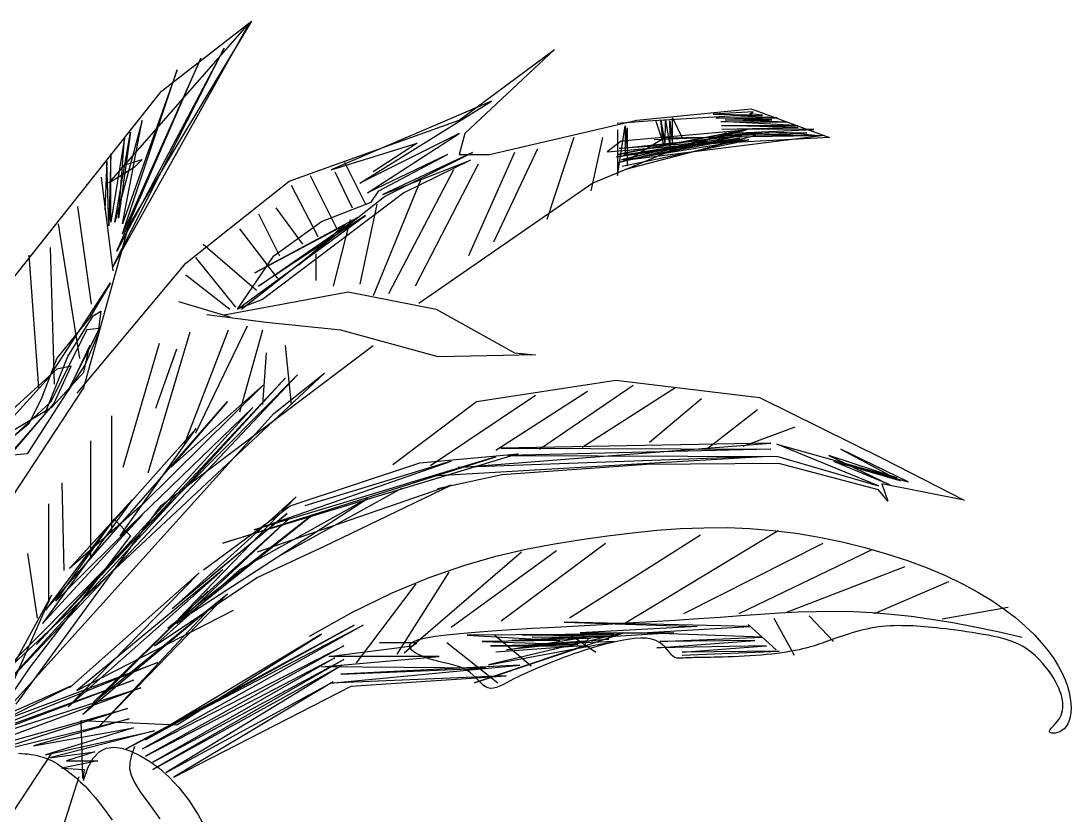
# Model space of a CAD drawing. Header units: millimetres. Extents: x 284148 to 331264, y 78716 to 101523.
# Drawn here: x 328313 to 329244, y 98571 to 99275 of the extents above; entities that cross this region are included whole.
import ezdxf

# ---------------------------------------------------------------- set-up
doc = ezdxf.new("R2010")
doc.units = ezdxf.units.MM

# ---------------------------------------------------------------- blocks, each defined once
blk = doc.blocks.new('A$C3C1D6319')
for p, q in [((1093.24, 1833.99), (1217.87, 1975.8)), ((1217.87, 1975.8), (1096.7, 1759.63)), ((1219.6, 1977.53), (1110.55, 1795.95)), ((1139.98, 1915.27), (1219.6, 1977.53)), ((1096.7, 1759.63), (1195.37, 1953.32)), ((1195.37, 1953.32), (1100.16, 1773.47)), ((1100.16, 1773.47), (1174.6, 1944.67)), ((1174.6, 1944.67), (1105.35, 1789.03)), ((1403.58, 1889.64), (1488.2, 1952.2)), ((1488.2, 1952.2), (1408.66, 1877.81)), ((1105.35, 1789.03), (1153.82, 1934.3)), ((1153.82, 1934.3), (1105.35, 1797.68)), ((999.76, 1738.88), (1139.98, 1915.27)), ((1432.35, 1906.55), (1290.19, 1845.68)), ((1315.57, 1833.85), (1432.35, 1906.55)), ((1560.98, 1889.64), (1662.52, 1899.79)), ((1662.52, 1899.79), (1731.91, 1874.43)), ((1122.66, 1889.33), (1098.43, 1799.41)), ((1105.35, 1797.68), (1122.66, 1889.33)), ((1252.95, 1835.54), (1403.58, 1889.64)), ((1430.66, 1859.21), (1560.98, 1889.64)), ((1663.3, 1894.41), (1570.93, 1888.78)), ((1584.37, 1869.28), (1582.2, 1889.64)), ((1582.2, 1889.64), (1586.11, 1867.55)), ((1586.11, 1867.55), (1586.54, 1890.08)), ((1586.54, 1890.08), (1590.88, 1862.78)), ((1590.88, 1862.78), (1590.44, 1889.21)), ((1590.44, 1889.21), (1592.61, 1868.41)), ((1592.61, 1868.41), (1592.61, 1891.81)), ((1592.61, 1891.81), (1601.29, 1874.05)), ((1664.17, 1897.01), (1628.61, 1894.84)), ((1628.61, 1894.84), (1663.3, 1894.41)), ((1680.65, 1890.08), (1631.21, 1891.81)), ((1631.21, 1891.81), (1685.42, 1891.81)), ((1694.09, 1887.91), (1639.45, 1890.08)), ((1639.45, 1890.08), (1680.65, 1890.08)), ((1646.82, 1893.54), (1672.41, 1893.97)), ((1685.42, 1891.81), (1646.82, 1893.54)), ((1661.13, 1895.27), (1664.17, 1897.01)), ((1672.41, 1893.97), (1661.13, 1895.27)), ((1570.93, 1888.78), (1543.61, 1886.61)), ((1543.61, 1851.95), (1655.93, 1880.54)), ((1658.96, 1881.41), (1544.04, 1859.32)), ((1544.04, 1859.32), (1654.19, 1880.54)), ((1544.05, 1840.61), (1550.82, 1884.57)), ((1544.05, 1881.19), (1544.05, 1840.61)), ((1654.19, 1880.54), (1547.08, 1871.01)), ((1547.51, 1854.55), (1658.96, 1881.41)), ((1655.93, 1880.54), (1547.51, 1854.55)), ((1550.82, 1884.57), (1550.82, 1859.21)), ((1550.82, 1859.21), (1552.52, 1882.88)), ((1552.52, 1882.88), (1552.52, 1849.07)), ((1577.87, 1888.78), (1584.37, 1869.28)), ((1701.89, 1884.88), (1635.54, 1888.34)), ((1635.54, 1888.34), (1694.09, 1887.91)), ((1704.06, 1883.14), (1635.98, 1884.88)), ((1635.98, 1884.88), (1701.89, 1884.88)), ((1636.41, 1881.84), (1704.06, 1883.14)), ((1717.94, 1881.41), (1636.41, 1881.84)), ((1638.58, 1877.94), (1717.94, 1881.41)), ((1107.09, 1873.77), (1094.97, 1799.41)), ((1098.43, 1799.41), (1112.28, 1878.96)), ((1112.28, 1878.96), (1101.89, 1802.87)), ((1101.89, 1802.87), (1107.09, 1873.77)), ((1403.58, 1877.81), (1315.57, 1833.85)), ((1322.34, 1825.39), (1403.58, 1877.81)), ((1408.66, 1877.81), (1403.58, 1859.21)), ((1505.13, 1874.43), (1481.43, 1801.72)), ((1530.51, 1874.43), (1520.36, 1827.09)), ((1534.93, 1861.48), (1656.36, 1871.88)), ((1547.08, 1871.01), (1534.93, 1861.48)), ((1652.46, 1873.61), (1543.17, 1857.15)), ((1543.17, 1857.15), (1652.02, 1873.18)), ((1653.76, 1876.21), (1543.61, 1851.95)), ((1545.34, 1864.51), (1654.19, 1876.21)), ((1656.36, 1871.88), (1545.34, 1864.51)), ((1547.94, 1848.92), (1660.26, 1872.31)), ((1549.25, 1854.12), (1652.46, 1873.61)), ((1660.26, 1872.31), (1549.25, 1854.12)), ((1549.68, 1858.88), (1653.76, 1876.21)), ((1652.02, 1873.18), (1549.68, 1858.88)), ((1551.41, 1846.32), (1667.64, 1876.65)), ((1727.05, 1876.21), (1552.71, 1854.12)), ((1552.71, 1854.12), (1585.24, 1874.05)), ((1641.18, 1874.91), (1576.57, 1872.31)), ((1654.19, 1876.21), (1580.9, 1867.55)), ((1580.9, 1867.55), (1641.18, 1874.91)), ((1585.24, 1874.05), (1719.24, 1876.21)), ((1731.91, 1874.43), (1603.29, 1867.66)), ((1690.62, 1878.81), (1635.98, 1876.21)), ((1635.98, 1876.21), (1699.29, 1877.51)), ((1711.87, 1878.38), (1638.58, 1877.94)), ((1667.64, 1876.65), (1727.05, 1876.21)), ((1719.24, 1876.21), (1690.62, 1878.81)), ((1699.29, 1877.51), (1711.87, 1878.38)), ((1290.19, 1845.68), (1366.35, 1869.35)), ((1366.35, 1869.35), (1327.42, 1843.99)), ((1472.97, 1864.28), (1434.04, 1781.43)), ((1603.29, 1867.66), (1522.05, 1833.85)), ((1091.51, 1853.02), (1089.77, 1809.78)), ((1093.24, 1795.95), (1091.51, 1853.02)), ((1094.97, 1859.93), (1093.24, 1795.95)), ((1094.97, 1799.41), (1094.97, 1859.93)), ((1105.35, 1849.56), (1122.66, 1854.75)), ((1122.66, 1854.75), (1115.74, 1847.83)), ((1302.03, 1852.45), (1320.65, 1815.25)), ((1393.43, 1859.21), (1322.34, 1825.39)), ((1332.5, 1827.09), (1393.43, 1859.21)), ((1415.43, 1860.9), (1335.88, 1823.7)), ((1335.88, 1823.7), (1413.74, 1854.14)), ((1337.58, 1822.01), (1415.43, 1860.9)), ((1413.74, 1854.14), (1354.5, 1825.39)), ((1403.58, 1859.21), (1430.66, 1859.21)), ((1452.66, 1860.9), (1412.04, 1769.6)), ((1115.74, 1847.83), (1093.24, 1833.99)), ((1293.57, 1843.99), (1308.8, 1811.87)), ((1398.5, 1845.68), (1340.96, 1735.78)), ((1420.51, 1850.76), (1364.66, 1742.55)), ((1086.31, 1839.18), (1096.7, 1756.17)), ((1161.56, 1762.84), (1252.95, 1835.54)), ((1271.57, 1840.61), (1295.27, 1793.27)), ((1369.73, 1837.23), (1327.42, 1734.09)), ((1522.05, 1833.85), (1368.04, 1727.33)), ((1354.5, 1825.39), (1229.26, 1730.71)), ((1254.65, 1832.16), (1278.34, 1786.51)), ((1325.73, 1816.94), (1332.5, 1827.09)), ((1210.64, 1722.26), (1337.58, 1822.01)), ((1281.73, 1800.03), (1325.73, 1816.94)), ((1330.81, 1815.25), (1315.57, 1744.24)), ((1065.54, 1813.24), (1077.66, 1726.78)), ((1207.26, 1722.26), (1320.65, 1805.11)), ((1225.88, 1806.8), (1244.49, 1769.6)), ((1320.65, 1805.11), (1225.88, 1742.55)), ((1241.11, 1811.87), (1264.8, 1779.74)), ((1048.23, 1797.68), (1067.27, 1678.35)), ((1110.55, 1795.95), (1070.73, 1652.41)), ((1313.88, 1803.41), (1222.49, 1754.38)), ((1222.49, 1754.38), (1302.03, 1796.65)), ((1225.88, 1742.55), (1313.88, 1803.41)), ((1239.41, 1769.6), (1281.73, 1800.03)), ((1302.03, 1796.65), (1261.42, 1761.15)), ((1307.11, 1801.72), (1291.88, 1742.55)), ((1208.95, 1793.27), (1242.8, 1749.31)), ((1176.79, 1779.74), (1224.18, 1739.17)), ((1022.26, 1770.01), (1030.92, 1652.41)), ((1041.31, 1776.93), (1044.77, 1655.87)), ((1170.03, 1767.91), (1205.57, 1723.95)), ((1207.26, 1722.26), (1239.41, 1769.6)), ((1276.65, 1771.29), (1276.65, 1747.62)), ((1065.09, 1647.86), (1161.56, 1762.84)), ((1161.56, 1752.69), (1200.49, 1722.26)), ((1040.25, 1662.09), (1094.57, 1745.58)), ((1094.57, 1745.58), (1076.47, 1714.96)), ((1195.41, 1717.19), (1305.42, 1737.47)), ((1229.26, 1730.71), (1207.26, 1722.26)), ((1305.42, 1737.47), (1383.27, 1722.26)), ((1154.79, 1729.02), (1200.49, 1715.49)), ((1383.27, 1722.26), (1452.66, 1683.37)), ((1076.47, 1714.96), (1047.22, 1678.79)), ((1056.97, 1680.18), (1079.25, 1716.36)), ((1079.25, 1716.36), (1086.22, 1720.53)), ((1086.22, 1720.53), (1083.43, 1699.66)), ((1232.65, 1710.42), (1180.18, 1717.19)), ((1073.68, 1703.83), (1041.64, 1639.82)), ((1056.97, 1649.56), (1084.82, 1705.22)), ((1084.82, 1705.22), (1073.68, 1703.83)), ((1198.8, 1703.66), (1159.87, 1602.21)), ((1215.72, 1707.04), (1170.03, 1612.36)), ((1229.26, 1703.66), (1208.95, 1630.96)), ((1298.65, 1703.66), (1232.65, 1710.42)), ((1384.96, 1679.99), (1298.65, 1703.66)), ((1083.43, 1699.66), (1072.29, 1673.22)), ((1164.95, 1701.97), (1127.71, 1576.85)), ((1076.47, 1689.92), (1058.36, 1652.35)), ((1070.89, 1666.26), (1076.47, 1689.92)), ((1137.87, 1691.82), (1105.71, 1581.92)), ((1153.1, 1686.75), (1134.48, 1634.34)), ((1139.56, 1548.11), (1327.42, 1690.13)), ((1249.57, 1690.13), (1254.65, 1637.72)), ((1047.22, 1678.79), (1033.29, 1642.61)), ((1036.07, 1628.69), (1056.97, 1680.18)), ((1232.65, 1683.37), (1229.26, 1637.72)), ((1471.28, 1681.68), (1384.96, 1679.99)), ((1452.66, 1683.37), (1471.28, 1681.68)), ((1047.22, 1669.04), (1001.25, 1627.3)), ((1043.04, 1635.65), (1070.89, 1666.26)), ((1044.43, 1638.43), (1059.75, 1671.83)), ((1059.75, 1671.83), (1047.22, 1669.04)), ((1072.29, 1673.22), (1056.97, 1649.56)), ((962.25, 1575.81), (1040.25, 1662.09)), ((1284.18, 1665.38), (977.61, 1378.91)), ((977.61, 1378.91), (1260.4, 1664.06)), ((1260.4, 1664.06), (977.61, 1364.39)), ((977.61, 1364.39), (1249.83, 1661.42)), ((1249.83, 1661.42), (1029.15, 1425.12)), ((1239.26, 1629.74), (1284.18, 1665.38)), ((1418.86, 1640.46), (1542.51, 1659.39)), ((1542.51, 1659.39), (1669.76, 1644.06)), ((1070.73, 1652.41), (987.64, 1526.17)), ((1058.36, 1652.35), (1020.75, 1593.9)), ((1230, 1654.82), (1122.97, 1549.21)), ((1148.08, 1582.22), (1230, 1654.82)), ((1436.01, 1597.18), (1517.23, 1649.47)), ((1474.82, 1598.08), (1557.85, 1654.88)), ((1512.72, 1599.88), (1595.75, 1653.08)), ((1005.43, 1592.51), (1044.43, 1638.43)), ((1041.64, 1639.82), (1006.82, 1607.82)), ((1033.29, 1642.61), (1022.14, 1620.34)), ((1037.08, 1455.48), (1198.29, 1640.3)), ((1198.29, 1640.3), (1148.08, 1582.22)), ((1344.85, 1584.56), (1418.86, 1640.46)), ((1378.25, 1583.65), (1471.21, 1645.87)), ((1572.29, 1604.39), (1618.32, 1643.16)), ((1669.76, 1644.06), (1778.96, 1589.97)), ((1001.25, 1610.6), (1043.04, 1635.65)), ((1001.4, 1365.71), (1239.26, 1629.74)), ((1009.61, 1598.08), (1036.07, 1628.69)), ((1029.15, 1425.12), (1220.75, 1635.02)), ((1220.75, 1635.02), (1103.15, 1521.49)), ((1622.83, 1598.08), (1667.95, 1633.24)), ((1022.14, 1620.34), (998.47, 1600.86)), ((1095.56, 1627.57), (1095.56, 1524.44)), ((1170.54, 1616.54), (1087.29, 1522.81)), ((1103.15, 1521.49), (1170.54, 1616.54)), ((1655.32, 1600.79), (1701.35, 1617.92)), ((1076.94, 1605.59), (1076.94, 1502.46)), ((1402.62, 1581.85), (1679.69, 1603.49)), ((1679.69, 1603.49), (1440.52, 1598.98)), ((1775.35, 1565.62), (1685.1, 1602.59)), ((1685.1, 1602.59), (1791.6, 1572.83)), ((1020.75, 1593.9), (1005.43, 1592.51)), ((1455.97, 1594.1), (1194.33, 1514.89)), ((1194.33, 1514.89), (1436.15, 1591.46)), ((1436.15, 1591.46), (1222.08, 1526.77)), ((1368.76, 1586.18), (1455.97, 1594.1)), ((1380.05, 1574.64), (1672.47, 1591.77)), ((1672.47, 1591.77), (1402.62, 1581.85)), ((1440.52, 1598.98), (1679.69, 1598.08)), ((1679.69, 1598.08), (1446.84, 1592.67)), ((1446.84, 1592.67), (1686, 1591.77)), ((1686, 1591.77), (1775.35, 1565.62)), ((1791.6, 1572.83), (1731.13, 1592.67)), ((1731.13, 1592.67), (1785.28, 1566.52)), ((1801.53, 1569.23), (1741.96, 1598.08)), ((1741.96, 1598.08), (1794.31, 1570.13)), ((1222.08, 1526.77), (1396.51, 1587.5)), ((1253.79, 1547.89), (1368.76, 1586.18)), ((1396.51, 1587.5), (1267.01, 1547.89)), ((1569.58, 1584.56), (1441.42, 1575.54)), ((1686.91, 1585.46), (1569.58, 1584.56)), ((1775.35, 1562.02), (1686.91, 1585.46)), ((1785.28, 1566.52), (1735.64, 1587.26)), ((1735.64, 1587.26), (1801.53, 1569.23)), ((1778.96, 1589.97), (1851.16, 1553)), ((1441.42, 1575.54), (1384.57, 1562.92)), ((1794.31, 1570.13), (1760.01, 1580.05)), ((1051.55, 1568.4), (1053.25, 1490.62)), ((1396.51, 1566.37), (1224.72, 1506.97)), ((1243.22, 1503.01), (1352.9, 1563.73)), ((1284.18, 1512.25), (1396.51, 1566.37)), ((1851.16, 1553), (1778.06, 1567.42)), ((1778.06, 1567.42), (1783.48, 1552.1)), ((1145.43, 1439.64), (1322.51, 1554.49)), ((1149.4, 1456.8), (1259.08, 1555.81)), ((1259.08, 1555.81), (1154.68, 1447.56)), ((1322.51, 1554.49), (1208.86, 1491.13)), ((1783.48, 1552.1), (1775.35, 1562.02)), ((1010.94, 1372.27), (1139.56, 1548.11)), ((1113.72, 1553.17), (1034.43, 1443.6)), ((1039.71, 1549.8), (1039.71, 1463.57)), ((1058.22, 1492.45), (1113.72, 1553.17)), ((1122.97, 1549.21), (1058.22, 1492.45)), ((1177.15, 1491.13), (1253.79, 1547.89)), ((1034.43, 1443.6), (1122.97, 1539.97)), ((1122.97, 1539.97), (1046.33, 1463.4)), ((1046.33, 1463.4), (1097.86, 1536.01)), ((1097.86, 1536.01), (1112.4, 1521.49)), ((1273.61, 1539.97), (1145.43, 1439.64)), ((1251.15, 1541.29), (1149.4, 1456.8)), ((1153.36, 1443.6), (1273.61, 1539.97)), ((1252.47, 1536.01), (1153.36, 1443.6)), ((1154.68, 1447.56), (1252.47, 1536.01)), ((1183.75, 1485.85), (1251.15, 1541.29)), ((1557.25, 1524.12), (1578.82, 1526.26)), ((1578.82, 1526.26), (1599.87, 1527.76)), ((1599.87, 1527.76), (1620.55, 1528.57)), ((1620.55, 1528.57), (1640.99, 1528.61)), ((1640.99, 1528.61), (1661.34, 1527.83)), ((1661.34, 1527.83), (1681.74, 1526.17)), ((1681.74, 1526.17), (1702.27, 1523.59)), ((1112.4, 1521.49), (1022.54, 1404)), ((1087.29, 1522.81), (1037.08, 1455.48)), ((1487.98, 1514.36), (1511.98, 1518.15)), ((1617.39, 1522.08), (1501.28, 1448.53)), ((1511.98, 1518.15), (1535.02, 1521.39)), ((1535.02, 1521.39), (1557.25, 1524.12)), ((1686.3, 1525.86), (1550.37, 1443.81)), ((1702.27, 1523.59), (1722.8, 1520.15)), ((1722.8, 1520.15), (1743.12, 1515.93)), ((1224.72, 1484.53), (1284.18, 1512.25)), ((1489.96, 1507.94), (1396.5, 1440.04)), ((1436.08, 1503.39), (1462.77, 1509.61)), ((1533.38, 1514.54), (1440.87, 1445.7)), ((1462.77, 1509.61), (1487.98, 1514.36)), ((1725.95, 1514.54), (1602.29, 1452.3)), ((1769.37, 1508.88), (1651.38, 1452.3)), ((1743.12, 1515.93), (1763.04, 1511.02)), ((1763.04, 1511.02), (1782.35, 1505.5)), ((1021.09, 1505.84), (1029.55, 1448.35)), ((1458.81, 1507), (1354.97, 1417.41)), ((1407.63, 1495.19), (1436.08, 1503.39)), ((1782.35, 1505.5), (1800.86, 1499.45)), ((1800.86, 1499.45), (1818.36, 1492.95)), ((1056.9, 1369.67), (1194.33, 1491.13)), ((1194.33, 1491.13), (1064.83, 1384.2)), ((1208.86, 1491.13), (1133.54, 1423.8)), ((1394.62, 1489.08), (1348.36, 1416.46)), ((1377.17, 1484.51), (1407.63, 1495.19)), ((1798.63, 1493.79), (1692.91, 1453.24)), ((1818.36, 1492.95), (1834.66, 1486.09)), ((1173.18, 1488.49), (1056.9, 1369.67)), ((1058.22, 1386.84), (1173.18, 1488.49)), ((1133.54, 1423.8), (1224.72, 1484.53)), ((1344.41, 1470.83), (1377.17, 1484.51)), ((1837.34, 1480.59), (1771.26, 1452.3)), ((1834.66, 1486.09), (1849.61, 1478.95)), ((1070.11, 1363.07), (1181.11, 1472.64)), ((1181.11, 1472.64), (1079.36, 1373.63)), ((1309.1, 1453.67), (1344.41, 1470.83)), ((1365.35, 1478.7), (1312.49, 1408.92)), ((1849.61, 1478.95), (1863.2, 1471.59)), ((1863.2, 1471.59), (1875.52, 1464.08)), ((997.43, 1367.03), (1042.36, 1468.68)), ((1042.36, 1468.68), (1001.4, 1393.44)), ((1198.29, 1470), (1083.33, 1351.19)), ((1085.97, 1378.91), (1198.29, 1470)), ((1875.52, 1464.08), (1886.6, 1456.48)), ((1064.83, 1384.2), (1203.58, 1455.48)), ((1182.43, 1456.8), (1070.11, 1363.07)), ((1083.33, 1351.19), (1182.43, 1456.8)), ((1270.96, 1432.5), (1309.1, 1453.67)), ((1653.09, 1450.76), (1670.62, 1452)), ((1670.62, 1452), (1687.54, 1453.08)), ((1687.54, 1453.08), (1704.04, 1453.91)), ((1704.04, 1453.91), (1720.31, 1454.43)), ((1720.31, 1454.43), (1736.52, 1454.57)), ((1736.52, 1454.57), (1752.85, 1454.26)), ((1752.85, 1454.26), (1769.48, 1453.44)), ((1769.48, 1453.44), (1786.52, 1452.07)), ((1786.52, 1452.07), (1804.05, 1450.15)), ((1890.2, 1457.96), (1831.67, 1447.58)), ((1886.6, 1456.48), (1896.51, 1448.87)), ((1310.61, 1442.28), (1108.43, 1332.71)), ((1108.43, 1332.71), (1318.54, 1442.28)), ((1318.54, 1442.28), (1122.97, 1332.71)), ((1125.61, 1340.63), (1310.61, 1442.28)), ((1660.81, 1440.98), (1496.56, 1444.76)), ((1496.56, 1444.76), (1614.56, 1440.98)), ((1509.3, 1441.75), (1530.74, 1442.95)), ((1530.74, 1442.95), (1552.43, 1444.17)), ((1552.43, 1444.17), (1574.02, 1445.43)), ((1574.02, 1445.43), (1595.16, 1446.72)), ((1595.16, 1446.72), (1615.5, 1448.06)), ((1615.5, 1448.06), (1634.78, 1449.42)), ((1634.78, 1449.42), (1653.09, 1450.76)), ((1659.87, 1442.87), (1684.41, 1420.24)), ((1682.53, 1448.53), (1700.46, 1415.52)), ((1713.68, 1450.41), (1735.39, 1427.78)), ((1804.05, 1450.15), (1822.17, 1447.65)), ((1822.17, 1447.65), (1840.98, 1444.56)), ((1840.98, 1444.56), (1860.57, 1440.86)), ((1896.51, 1448.87), (1905.3, 1441.29)), ((1281.54, 1434.36), (1125.61, 1340.63)), ((1153.36, 1353.83), (1281.54, 1434.36)), ((1382.25, 1432.4), (1392.3, 1433.69)), ((1392.3, 1433.69), (1404.13, 1434.91)), ((1404.13, 1434.91), (1417.71, 1436.07)), ((1540.93, 1434.38), (1410.66, 1433.44)), ((1410.66, 1433.44), (1492.79, 1428.72)), ((1417.27, 1391), (1549.43, 1435.32)), ((1417.71, 1436.07), (1433.01, 1437.19)), ((1549.43, 1435.32), (1429.54, 1407.03)), ((1433.01, 1437.19), (1450, 1438.31)), ((1435.21, 1433.44), (1467.3, 1406.09)), ((1450, 1438.31), (1468.58, 1439.44)), ((1459.75, 1433.44), (1540.93, 1434.38)), ((1539.99, 1432.5), (1459.75, 1433.44)), ((1468.58, 1439.44), (1488.47, 1440.59)), ((1488.47, 1440.59), (1509.3, 1441.75)), ((1501.28, 1434.38), (1524.88, 1418.35)), ((1614.56, 1440.98), (1510.72, 1435.32)), ((1510.72, 1435.32), (1593.79, 1435.32)), ((1593.79, 1435.32), (1518.28, 1430.61)), ((1565.47, 1435.32), (1660.81, 1440.98)), ((1672.14, 1431.55), (1565.47, 1435.32)), ((1745.8, 1433.44), (1742.94, 1432.5)), ((1748.76, 1434.38), (1745.8, 1433.44)), ((1751.82, 1435.32), (1748.76, 1434.38)), ((1754.97, 1436.25), (1751.82, 1435.32)), ((1758.2, 1437.14), (1754.97, 1436.25)), ((1761.5, 1438), (1758.2, 1437.14)), ((1764.87, 1438.79), (1761.5, 1438)), ((1768.27, 1439.51), (1764.87, 1438.79)), ((1771.72, 1440.14), (1768.27, 1439.51)), ((1775.19, 1440.67), (1771.72, 1440.14)), ((1778.68, 1441.08), (1775.19, 1440.67)), ((1782.17, 1441.39), (1778.68, 1441.08)), ((1785.66, 1441.6), (1782.17, 1441.39)), ((1789.14, 1441.73), (1785.66, 1441.6)), ((1792.59, 1441.78), (1789.14, 1441.73)), ((1796.01, 1441.77), (1792.59, 1441.78)), ((1799.39, 1441.71), (1796.01, 1441.77)), ((1802.72, 1441.61), (1799.39, 1441.71)), ((1806.01, 1441.48), (1802.72, 1441.61)), ((1809.27, 1441.31), (1806.01, 1441.48)), ((1812.54, 1441.11), (1809.27, 1441.31)), ((1815.88, 1440.87), (1812.54, 1441.11)), ((1819.31, 1440.58), (1815.88, 1440.87)), ((1822.88, 1440.24), (1819.31, 1440.58)), ((1826.62, 1439.85), (1822.88, 1440.24)), ((1830.57, 1439.41), (1826.62, 1439.85)), ((1834.76, 1438.91), (1830.57, 1439.41)), ((1839.16, 1438.36), (1834.76, 1438.91)), ((1843.74, 1437.75), (1839.16, 1438.36)), ((1848.45, 1437.09), (1843.74, 1437.75)), ((1853.25, 1436.39), (1848.45, 1437.09)), ((1858.12, 1435.65), (1853.25, 1436.39)), ((1863, 1434.88), (1858.12, 1435.65)), ((1860.57, 1440.86), (1881.04, 1436.53)), ((1867.86, 1434.07), (1863, 1434.88)), ((1872.66, 1433.22), (1867.86, 1434.07)), ((1877.4, 1432.31), (1872.66, 1433.22)), ((1881.04, 1436.53), (1902.47, 1431.55)), ((1905.3, 1441.29), (1913.04, 1433.82)), ((1913.04, 1433.82), (1919.78, 1426.52)), ((1122.97, 1332.71), (1301.36, 1423.8)), ((1301.36, 1423.8), (1125.61, 1326.11)), ((1288.15, 1414.56), (1362.15, 1423.8)), ((1366.11, 1426.44), (1333.08, 1426.44)), ((1359.6, 1423.96), (1360.53, 1425.93)), ((1360.13, 1421.92), (1359.6, 1423.96)), ((1360.53, 1425.93), (1363.15, 1427.78)), ((1362.15, 1423.8), (1366.11, 1426.44)), ((1363.15, 1427.78), (1367.64, 1429.46)), ((1367.64, 1429.46), (1374.02, 1431)), ((1374.02, 1431), (1382.25, 1432.4)), ((1392.73, 1426.84), (1438.04, 1391)), ((1514.5, 1424.01), (1417.27, 1391)), ((1492.79, 1428.72), (1423.88, 1427.78)), ((1423.88, 1427.78), (1508.84, 1424.95)), ((1429.54, 1407.03), (1540.93, 1427.78)), ((1508.84, 1424.95), (1431.43, 1424.01)), ((1431.43, 1424.01), (1512.61, 1424.01)), ((1512.61, 1424.01), (1436.15, 1418.35)), ((1445.59, 1420.24), (1515.44, 1431.55)), ((1536.21, 1429.67), (1445.59, 1420.24)), ((1515.44, 1431.55), (1450.31, 1428.72)), ((1450.31, 1428.72), (1520.16, 1430.61)), ((1452.2, 1424.01), (1536.21, 1429.67)), ((1540.93, 1427.78), (1452.2, 1424.01)), ((1468.25, 1431.55), (1539.99, 1432.5)), ((1520.16, 1430.61), (1468.25, 1431.55)), ((1518.28, 1430.61), (1514.5, 1424.01)), ((1533.08, 1425.35), (1526.69, 1423.59)), ((1539.65, 1427), (1533.08, 1425.35)), ((1546.24, 1428.45), (1539.65, 1427)), ((1552.7, 1429.62), (1546.24, 1428.45)), ((1558.87, 1430.43), (1552.7, 1429.62)), ((1564.59, 1430.79), (1558.87, 1430.43)), ((1569.72, 1430.61), (1564.59, 1430.79)), ((1574.14, 1429.85), (1569.72, 1430.61)), ((1577.88, 1428.59), (1574.14, 1429.85)), ((1581.02, 1426.96), (1577.88, 1428.59)), ((1578.69, 1422.12), (1665.53, 1428.72)), ((1675.92, 1424.01), (1578.69, 1422.12)), ((1583.65, 1425.07), (1581.02, 1426.96)), ((1581.52, 1427.78), (1672.14, 1431.55)), ((1665.53, 1428.72), (1581.52, 1427.78)), ((1585.83, 1423.05), (1583.65, 1425.07)), ((1601.34, 1418.35), (1675.92, 1424.01)), ((1718.61, 1424.05), (1716.21, 1423.32)), ((1720.92, 1424.79), (1718.61, 1424.05)), ((1723.17, 1425.56), (1720.92, 1424.79)), ((1725.41, 1426.34), (1723.17, 1425.56)), ((1727.68, 1427.15), (1725.41, 1426.34)), ((1730.02, 1427.99), (1727.68, 1427.15)), ((1732.43, 1428.86), (1730.02, 1427.99)), ((1734.93, 1429.74), (1732.43, 1428.86)), ((1737.51, 1430.65), (1734.93, 1429.74)), ((1740.18, 1431.57), (1737.51, 1430.65)), ((1742.94, 1432.5), (1740.18, 1431.57)), ((1882.04, 1431.29), (1877.4, 1432.31)), ((1886.58, 1430.12), (1882.04, 1431.29)), ((1891, 1428.77), (1886.58, 1430.12)), ((1895.29, 1427.19), (1891, 1428.77)), ((1899.43, 1425.36), (1895.29, 1427.19)), ((1903.41, 1423.22), (1899.43, 1425.36)), ((1919.78, 1426.52), (1925.57, 1419.45)), ((1281.54, 1405.32), (1385.93, 1414.56)), ((1385.93, 1414.56), (1288.15, 1414.56)), ((1361.89, 1419.86), (1360.13, 1421.92)), ((1364.66, 1417.84), (1361.89, 1419.86)), ((1368.19, 1415.91), (1364.66, 1417.84)), ((1372.28, 1414.12), (1368.19, 1415.91)), ((1500.46, 1415.09), (1496.13, 1413.47)), ((1505, 1416.72), (1500.46, 1415.09)), ((1509.84, 1418.37), (1505, 1416.72)), ((1515.03, 1420.07), (1509.84, 1418.37)), ((1520.64, 1421.81), (1515.03, 1420.07)), ((1526.69, 1423.59), (1520.64, 1421.81)), ((1587.64, 1421.02), (1585.83, 1423.05)), ((1589.17, 1419.1), (1587.64, 1421.02)), ((1590.49, 1417.41), (1589.17, 1419.1)), ((1591.67, 1416.04), (1590.49, 1417.41)), ((1592.74, 1415), (1591.67, 1416.04)), ((1593.74, 1414.22), (1592.74, 1415)), ((1601.34, 1415.52), (1687.25, 1419.29)), ((1687.25, 1419.29), (1601.34, 1418.35)), ((1651.34, 1414.45), (1646.54, 1414.25)), ((1656.27, 1414.7), (1651.34, 1414.45)), ((1661.27, 1414.98), (1656.27, 1414.7)), ((1666.27, 1415.32), (1661.27, 1414.98)), ((1671.23, 1415.71), (1666.27, 1415.32)), ((1676.08, 1416.15), (1671.23, 1415.71)), ((1680.77, 1416.65), (1676.08, 1416.15)), ((1685.29, 1417.2), (1680.77, 1416.65)), ((1689.62, 1417.8), (1685.29, 1417.2)), ((1693.76, 1418.43), (1689.62, 1417.8)), ((1697.67, 1419.09), (1693.76, 1418.43)), ((1701.36, 1419.77), (1697.67, 1419.09)), ((1704.81, 1420.47), (1701.36, 1419.77)), ((1708.01, 1421.18), (1704.81, 1420.47)), ((1710.96, 1421.89), (1708.01, 1421.18)), ((1713.67, 1422.6), (1710.96, 1421.89)), ((1716.21, 1423.32), (1713.67, 1422.6)), ((1907.22, 1420.76), (1903.41, 1423.22)), ((1910.84, 1418.02), (1907.22, 1420.76)), ((1914.26, 1415.05), (1910.84, 1418.02)), ((1917.48, 1411.91), (1914.26, 1415.05)), ((1925.57, 1419.45), (1930.48, 1412.63)), ((939.29, 1335.35), (1136.18, 1409.28)), ((1136.18, 1409.28), (947.22, 1332.71)), ((1125.61, 1326.11), (1293.43, 1413.24)), ((1293.43, 1413.24), (1132.22, 1320.83)), ((1132.22, 1320.83), (1301.36, 1411.92)), ((1301.36, 1411.92), (1132.22, 1314.23)), ((1132.22, 1314.23), (1300.04, 1406.64)), ((1300.04, 1406.64), (1144.11, 1311.59)), ((1426.9, 1404), (1281.54, 1405.32)), ((1289.47, 1390.8), (1457.29, 1406.64)), ((1457.29, 1406.64), (1298.72, 1398.72)), ((1376.68, 1412.53), (1372.28, 1414.12)), ((1381.2, 1411.17), (1376.68, 1412.53)), ((1385.74, 1409.99), (1381.2, 1411.17)), ((1390.26, 1408.9), (1385.74, 1409.99)), ((1394.67, 1407.84), (1390.26, 1408.9)), ((1398.94, 1406.73), (1394.67, 1407.84)), ((1402.99, 1405.48), (1398.94, 1406.73)), ((1406.76, 1404.04), (1402.99, 1405.48)), ((1475.63, 1405.25), (1471.53, 1403.53)), ((1479.73, 1406.94), (1475.63, 1405.25)), ((1483.82, 1408.61), (1479.73, 1406.94)), ((1487.88, 1410.24), (1483.82, 1408.61)), ((1491.96, 1411.86), (1487.88, 1410.24)), ((1496.13, 1413.47), (1491.96, 1411.86)), ((1594.7, 1413.67), (1593.74, 1414.22)), ((1595.64, 1413.32), (1594.7, 1413.67)), ((1596.6, 1413.12), (1595.64, 1413.32)), ((1597.6, 1413.03), (1596.6, 1413.12)), ((1598.67, 1413.01), (1597.6, 1413.03)), ((1599.84, 1413.02), (1598.67, 1413.01)), ((1601.13, 1413.06), (1599.84, 1413.02)), ((1602.55, 1413.11), (1601.13, 1413.06)), ((1604.1, 1413.18), (1602.55, 1413.11)), ((1605.8, 1413.26), (1604.1, 1413.18)), ((1607.65, 1413.34), (1605.8, 1413.26)), ((1609.68, 1413.41), (1607.65, 1413.34)), ((1611.89, 1413.48), (1609.68, 1413.41)), ((1614.28, 1413.53), (1611.89, 1413.48)), ((1616.89, 1413.57), (1614.28, 1413.53)), ((1619.71, 1413.61), (1616.89, 1413.57)), ((1622.76, 1413.65), (1619.71, 1413.61)), ((1626.06, 1413.7), (1622.76, 1413.65)), ((1629.61, 1413.76), (1626.06, 1413.7)), ((1633.43, 1413.85), (1629.61, 1413.76)), ((1637.53, 1413.95), (1633.43, 1413.85)), ((1641.92, 1414.08), (1637.53, 1413.95)), ((1646.54, 1414.25), (1641.92, 1414.08)), ((1920.48, 1408.64), (1917.48, 1411.91)), ((1923.26, 1405.32), (1920.48, 1408.64)), ((1925.81, 1401.99), (1923.26, 1405.32)), ((1930.48, 1412.63), (1934.58, 1406.07)), ((1934.58, 1406.07), (1937.93, 1399.78)), ((1022.54, 1404), (997.43, 1367.03)), ((1445.4, 1397.4), (1289.47, 1390.8)), ((1298.72, 1398.72), (1426.9, 1404)), ((1307.97, 1388.16), (1445.4, 1397.4)), ((1410.19, 1402.32), (1406.76, 1404.04)), ((1413.25, 1400.28), (1410.19, 1402.32)), ((1415.98, 1398.01), (1413.25, 1400.28)), ((1418.44, 1395.63), (1415.98, 1398.01)), ((1455.82, 1396.44), (1452.2, 1394.62)), ((1459.59, 1398.24), (1455.82, 1396.44)), ((1463.49, 1400.02), (1459.59, 1398.24)), ((1467.48, 1401.79), (1463.49, 1400.02)), ((1471.53, 1403.53), (1467.48, 1401.79)), ((1928.11, 1398.7), (1925.81, 1401.99)), ((1930.17, 1395.51), (1928.11, 1398.7)), ((1937.93, 1399.78), (1940.59, 1393.79)), ((1059.54, 1388.16), (939.29, 1335.35)), ((947.22, 1332.71), (1115.04, 1393.44)), ((1115.04, 1393.44), (953.82, 1332.71)), ((953.82, 1332.71), (1121.65, 1386.84)), ((1121.65, 1386.84), (957.79, 1326.11)), ((998.75, 1357.79), (1059.54, 1388.16)), ((1144.11, 1311.59), (1292.11, 1392.12)), ((1292.11, 1392.12), (1150.72, 1307.63)), ((1150.72, 1307.63), (1307.97, 1388.16)), ((1420.71, 1393.28), (1418.44, 1395.63)), ((1422.86, 1391.08), (1420.71, 1393.28)), ((1424.95, 1389.15), (1422.86, 1391.08)), ((1427.05, 1387.61), (1424.95, 1389.15)), ((1429.23, 1386.6), (1427.05, 1387.61)), ((1431.54, 1386.2), (1429.23, 1386.6)), ((1436.63, 1387.02), (1434.01, 1386.37)), ((1439.41, 1388.07), (1436.63, 1387.02)), ((1442.36, 1389.44), (1439.41, 1388.07)), ((1445.47, 1391.04), (1442.36, 1389.44)), ((1448.75, 1392.8), (1445.47, 1391.04)), ((1452.2, 1394.62), (1448.75, 1392.8)), ((1931.99, 1392.42), (1930.17, 1395.51)), ((1933.57, 1389.43), (1931.99, 1392.42)), ((1934.92, 1386.54), (1933.57, 1389.43)), ((1936.05, 1383.75), (1934.92, 1386.54)), ((1940.59, 1393.79), (1942.63, 1388.09)), ((1942.63, 1388.09), (1944.11, 1382.7)), ((1434.01, 1386.37), (1431.54, 1386.2)), ((1936.96, 1381.04), (1936.05, 1383.75)), ((1937.67, 1378.43), (1936.96, 1381.04)), ((1938.18, 1375.91), (1937.67, 1378.43)), ((1944.11, 1382.7), (1945.11, 1377.64)), ((1945.11, 1377.64), (1945.66, 1372.92)), ((957.79, 1326.11), (1109.75, 1368.35)), ((1109.75, 1368.35), (976.29, 1326.11)), ((1938.5, 1373.48), (1938.18, 1375.91)), ((1938.26, 1366.7), (1938.54, 1368.88)), ((1938.62, 1371.14), (1938.5, 1373.48)), ((1938.54, 1368.88), (1938.62, 1371.14)), ((1945.82, 1368.55), (1945.6, 1364.55)), ((1945.66, 1372.92), (1945.82, 1368.55)), ((976.29, 1326.11), (1111.08, 1359.11)), ((1111.08, 1359.11), (1026.5, 1335.35)), ((1933.7, 1356.99), (1935.04, 1358.78)), ((1935.04, 1358.78), (1936.17, 1360.65)), ((1936.17, 1360.65), (1937.08, 1362.59)), ((1937.08, 1362.59), (1937.78, 1364.6)), ((1937.78, 1364.6), (1938.26, 1366.7)), ((1945.03, 1360.92), (1944.13, 1357.69)), ((1945.6, 1364.55), (1945.03, 1360.92)), ((1026.5, 1335.35), (1115.04, 1351.19)), ((1115.04, 1351.19), (1037.08, 1327.43)), ((1070.11, 1306.31), (1068.79, 1357.79)), ((1068.79, 1357.79), (1153.36, 1353.83)), ((1926.85, 1348.64), (1927.34, 1349.68)), ((1927.34, 1349.68), (1928.23, 1350.87)), ((1928.23, 1350.87), (1929.41, 1352.22)), ((1929.41, 1352.22), (1930.79, 1353.7)), ((1930.79, 1353.7), (1932.25, 1355.29)), ((1932.25, 1355.29), (1933.7, 1356.99)), ((1939.76, 1350.45), (1937.83, 1348.9)), ((1941.47, 1352.44), (1939.76, 1350.45)), ((1942.94, 1354.85), (1941.47, 1352.44)), ((1944.13, 1357.69), (1942.94, 1354.85)), ((1037.08, 1327.43), (1133.54, 1348.55)), ((1133.54, 1348.55), (1041.04, 1324.79)), ((1926.86, 1347.78), (1926.85, 1348.64)), ((1927.44, 1347.11), (1926.86, 1347.78)), ((1928.52, 1346.67), (1927.44, 1347.11)), ((1930, 1346.48), (1928.52, 1346.67)), ((1931.77, 1346.58), (1930, 1346.48)), ((1933.74, 1346.99), (1931.77, 1346.58)), ((1935.79, 1347.76), (1933.74, 1346.99)), ((1937.83, 1348.9), (1935.79, 1347.76)), ((1084.59, 1329.91), (1090.73, 1333.09)), ((1090.73, 1333.09), (1097.5, 1334.1)), ((1097.5, 1334.1), (1104.81, 1333.2)), ((1104.81, 1333.2), (1112.57, 1330.67)), ((1112.57, 1330.67), (1120.71, 1326.78)), ((1115.94, 1334.8), (1113.42, 1327)), ((983.22, 1238.61), (1042.21, 1327.87)), ((1013.24, 1328.69), (1015.91, 1328.57)), ((1015.91, 1328.57), (1018.64, 1328.36)), ((1018.64, 1328.36), (1021.42, 1328.07)), ((1021.42, 1328.07), (1024.22, 1327.68)), ((1024.22, 1327.68), (1026.99, 1327.21)), ((1026.99, 1327.21), (1029.72, 1326.65)), ((1029.72, 1326.65), (1032.37, 1325.99)), ((1032.37, 1325.99), (1034.93, 1325.23)), ((1034.93, 1325.23), (1037.42, 1324.36)), ((1037.42, 1324.36), (1039.89, 1323.34)), ((1039.89, 1323.34), (1042.39, 1322.16)), ((1041.04, 1324.79), (1080.68, 1330.07)), ((1042.39, 1322.16), (1044.95, 1320.79)), ((1083.33, 1322.15), (1051.61, 1315.55)), ((1080.68, 1330.07), (1055.58, 1322.15)), ((1055.58, 1322.15), (1083.33, 1322.15)), ((1074.56, 1315.87), (1079.17, 1324.26)), ((1079.17, 1324.26), (1084.59, 1329.91)), ((1113.42, 1327), (1111.9, 1320.64)), ((1120.71, 1326.78), (1129.13, 1321.75)), ((1129.13, 1321.75), (1137.76, 1315.45)), ((1044.95, 1320.79), (1047.62, 1319.21)), ((1047.62, 1319.21), (1050.45, 1317.38)), ((1050.45, 1317.38), (1053.48, 1315.3)), ((1051.61, 1315.55), (1071.43, 1314.23)), ((1053.48, 1315.3), (1056.75, 1312.93)), ((1056.75, 1312.93), (1060.25, 1310.22)), ((1071.43, 1314.23), (1070.11, 1306.31)), ((1070.83, 1304.47), (1074.56, 1315.87)), ((1111.9, 1320.64), (1111.64, 1314.97)), ((1111.64, 1314.97), (1112.9, 1309.24)), ((1137.76, 1315.45), (1146.49, 1307.72)), ((1066.49, 1307.94), (1034.4, 1205.67)), ((1060.25, 1310.22), (1063.98, 1307.11)), ((1063.98, 1307.11), (1067.92, 1303.54)), ((1067.92, 1303.54), (1072.08, 1299.46)), ((1112.9, 1309.24), (1115.96, 1302.69)), ((1115.96, 1302.69), (1121.06, 1294.58)), ((1146.49, 1307.72), (1155.25, 1298.38)), ((1072.08, 1299.46), (1076.44, 1294.82)), ((1076.44, 1294.82), (1080.99, 1289.55)), ((1121.06, 1294.58), (1128.49, 1284.16)), ((1155.25, 1298.38), (1163.95, 1287.23)), ((1080.99, 1289.55), (1085.72, 1283.6)), ((1128.49, 1284.16), (1138.5, 1270.67)), ((1163.95, 1287.23), (1172.5, 1274.11)), ((1085.72, 1283.6), (1090.71, 1276.9)), ((1090.71, 1276.9), (1096.29, 1269.39)), ((1172.5, 1274.11), (1180.81, 1258.83))]:
    blk.add_line(p, q)

msp = doc.modelspace()

# ---------------------------------------------------------------- block references
msp.add_blockref('A$C3C1D6319', (327297.75, 97297.7))

doc.saveas('drawing.dxf')
